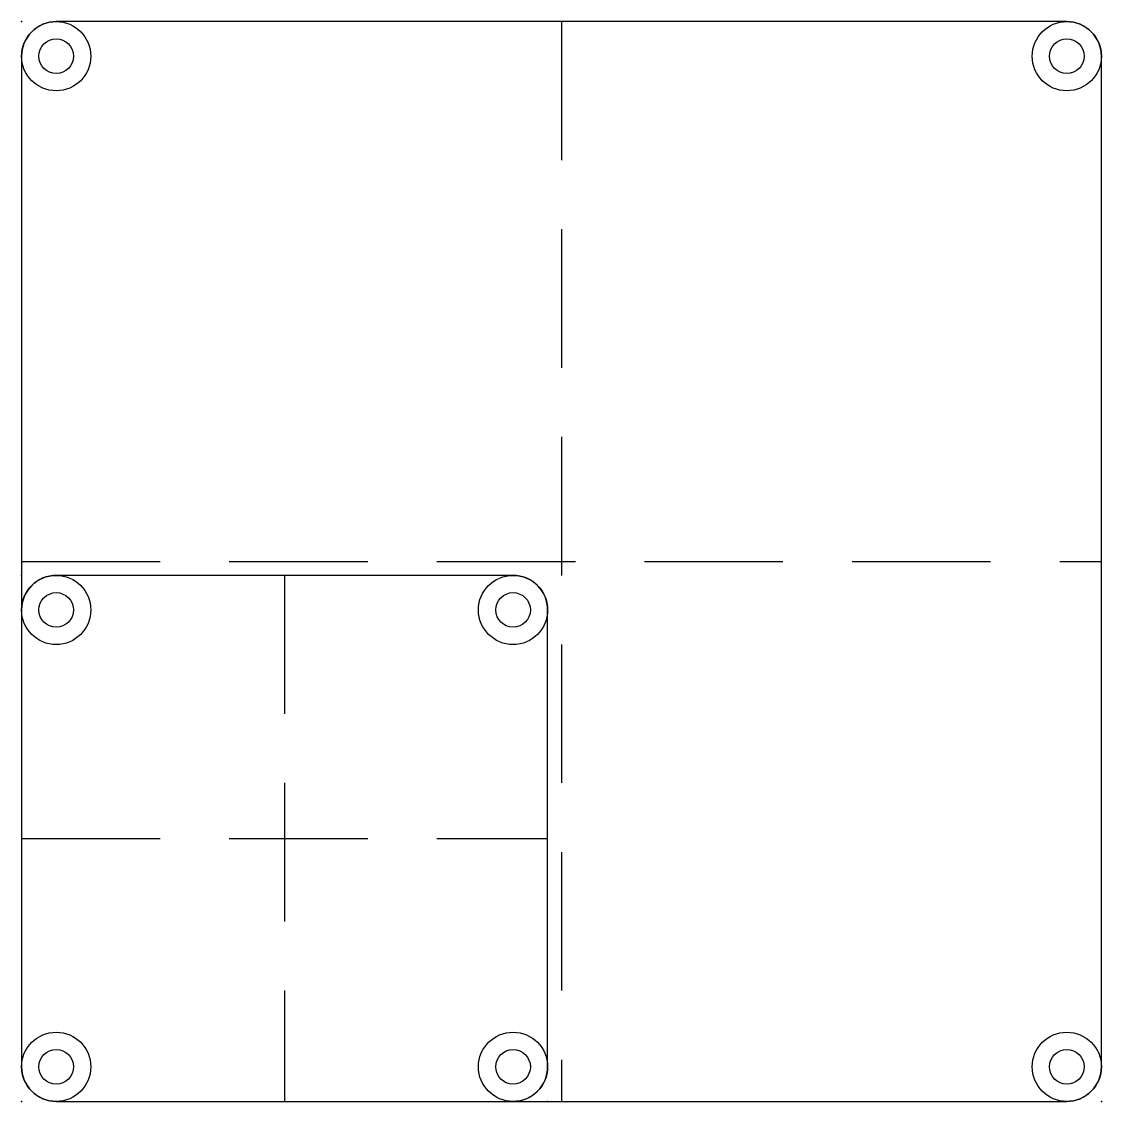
# Model space of a CAD drawing. Header units: inches. Extents: x 0 to 3.9, y 0 to 3.9.
import ezdxf

# ---------------------------------------------------------------- set-up
doc = ezdxf.new("R2010")
doc.units = ezdxf.units.IN
doc.linetypes.add('DASHED', pattern=[0.75, 0.5, -0.25])
doc.layers.get('0').update_dxf_attribs({"linetype": 'CONTINUOUS'})

msp = doc.modelspace()

# ---------------------------------------------------------------- linework, layer by layer
at = {"linetype": 'DASHED'}
for p, q in [((1.95, 3.9), (1.95, 0)), ((0, 1.95), (3.9, 1.95)), ((0.95, 1.9), (0.95, 0)), ((0, 0.95), (1.9, 0.95))]:
    msp.add_line(p, q, dxfattribs=at)
for points in [[(0.125, 0), (3.775, 0, 0.414214), (3.9, 0.125), (3.9, 3.775, 0.414214), (3.775, 3.9), (0.125, 3.9, 0.414214), (0, 3.775), (0, 0.125, 0.414214)], [(0.125, 0), (1.775, 0, 0.414214), (1.9, 0.125), (1.9, 1.775, 0.414214), (1.775, 1.9), (0.125, 1.9, 0.414214), (0, 1.775), (0, 0.125, 0.414214)]]:
    msp.add_lwpolyline(points, format="xyb", close=True)
for centre, radius in [((0.125, 3.775), 0.125), ((3.775, 3.775), 0.125), ((0.125, 3.775), 0.0625), ((3.775, 3.775), 0.0625), ((0.125, 1.775), 0.125), ((1.775, 1.775), 0.125), ((0.125, 1.775), 0.0625), ((1.775, 1.775), 0.0625), ((0.125, 0.125), 0.125), ((0.125, 0.125), 0.125), ((1.775, 0.125), 0.125), ((3.775, 0.125), 0.125), ((0.125, 0.125), 0.0625), ((0.125, 0.125), 0.0625), ((1.775, 0.125), 0.0625), ((3.775, 0.125), 0.0625)]:
    msp.add_circle(centre, radius)
for p in [(0, 3.9), (0, 1.9), (0, 0), (0, 0), (0, 0), (1.9, 0), (3.9, 0)]:
    msp.add_point(p)

doc.saveas('drawing.dxf')
